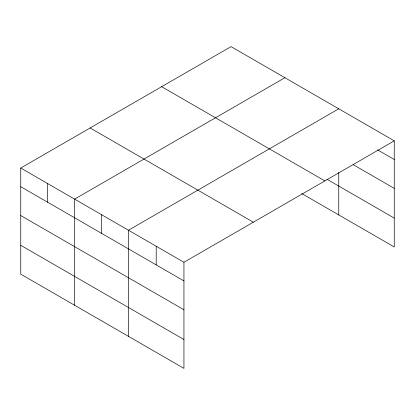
<?xml version="1.0" encoding="UTF-8"?>
<svg xmlns="http://www.w3.org/2000/svg" width="415" height="415" viewBox="0 0 415 415"><rect width="100%" height="100%" fill="white"/><g stroke="black" fill="none" stroke-linecap="round" stroke-linejoin="round"><path stroke-width="0.62" d="M20.75 168.039L183.944 262.259L183.944 368.375L20.75 274.154L20.75 168.039L231.056 46.625L394.25 140.846L394.25 246.961L301.736 193.546M284.908 77.714L74.607 199.133L74.607 305.248M338.764 108.808L128.458 230.226L128.458 336.342M183.944 262.259L394.25 140.846M377.603 149.888L394.25 159.495M353.191 164.651L394.25 188.358M326.984 179.259L394.25 218.098M161.653 86.694L324.852 180.909M90.148 127.976L253.347 222.191M20.75 186.693L183.944 280.913M20.75 215.556L183.944 309.777M20.75 245.296L183.944 339.517M338.764 172.484L338.764 214.923M156.201 246.245L156.201 264.9M101.53 214.68L101.53 233.334M47.678 183.586L47.678 202.24"/></g></svg>
